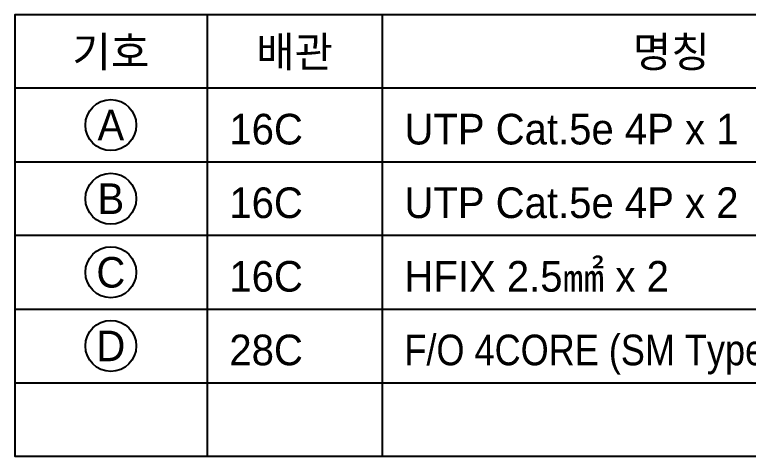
# Model space of a CAD drawing. Header units: millimetres. Extents: x 423257 to 751317, y -351975 to -271940.
# Drawn here: x 614420 to 622802, y -289130 to -284090 of the extents above; entities that cross this region are included whole.
import ezdxf
from ezdxf.enums import TextEntityAlignment as Align

# ---------------------------------------------------------------- set-up
doc = ezdxf.new("R2010")
doc.units = ezdxf.units.MM
doc.header["$LTSCALE"] = 150
for name, color, linetype in [('-----29 Cable Schedule', 1, 'Continuous'), ('-----29 Indicator', 1, 'Continuous'), ('-----30 Text', 2, 'Continuous')]:
    doc.layers.add(name, color=color, linetype=linetype)
doc.layers.add('4', color=4, linetype='Continuous', lineweight=0)
doc.styles.add('ELEC', font='')
doc.styles.get('ELEC').set_extended_font_data('Dotum')

# ---------------------------------------------------------------- blocks, each defined once
blk = doc.blocks.new('범례')
at = {"layer": '-----29 Cable Schedule'}
for p, q in [((490467.6, -284090), (490467.6, -284930)), ((492467.6, -284090), (492467.6, -289130)), ((490467.6, -284930), (490467.6, -289130)), ((488269.6, -285770), (501740, -285770)), ((501740, -286610), (488269.6, -286610)), ((488269.6, -287450), (501740, -287450)), ((488269.6, -288290), (501740, -288290))]:
    blk.add_line(p, q, dxfattribs=at)
at = {"layer": '-----29 Cable Schedule', "color": 3}
blk.add_line((501740, -284930), (488269.6, -284930), dxfattribs=at)
blk.add_lwpolyline([(501740, -289130), (501740, -284090), (488269.6, -284090), (488269.6, -289130)], close=True, dxfattribs=at)
at = {"layer": '-----29 Indicator'}
for centre in [(489368.6, -285350), (489368.6, -286190), (489368.6, -287030), (489368.6, -287870)]:
    blk.add_circle(centre, 290.9, dxfattribs=at)
at = {"layer": '-----29 Cable Schedule', "color": 2, "style": 'ELEC'}
for s, p in [('기호', (489368.6, -284510)), ('배관', (491467.6, -284510)), ('명칭', (495771.7, -284510))]:
    blk.add_text(s, height=350, dxfattribs=at).set_placement(p, align=Align.MIDDLE)
at = {"layer": '-----30 Text', "color": 2, "style": 'ELEC'}
for s, p in [('A', (489368.6, -285350)), ('B', (489368.6, -286190)), ('C', (489368.6, -287030)), ('D', (489368.6, -287870))]:
    blk.add_text(s, height=349.1, dxfattribs=at).set_placement(p, align=Align.MIDDLE_CENTER)
at = {"layer": '-----30 Text', "style": 'ELEC'}
for s, p in [('16C', (490722.8, -285396.1)), ('UTP Cat.5e 4P x 1', (492722.8, -285396.1)), ('16C', (490722.8, -286236.1)), ('UTP Cat.5e 4P x 2', (492722.8, -286236.1)), ('HFIX 2.5㎟ x 2', (492722.8, -287076.1)), ('16C', (490722.8, -287076.1)), ('28C', (490722.8, -287916.1))]:
    blk.add_text(s, height=350, dxfattribs=at).set_placement(p, align=Align.MIDDLE_LEFT)
at = {"layer": '-----30 Text', "style": 'ELEC', "width": 0.9}
blk.add_text('F/O 4CORE (SM Type) x1 line', height=350, dxfattribs=at).set_placement((492722.8, -287916.1), align=Align.MIDDLE_LEFT)

msp = doc.modelspace()

# ---------------------------------------------------------------- block references
at = {"layer": '4'}
msp.add_blockref('범례', (126150, 0), dxfattribs=at)

doc.saveas('drawing.dxf')
